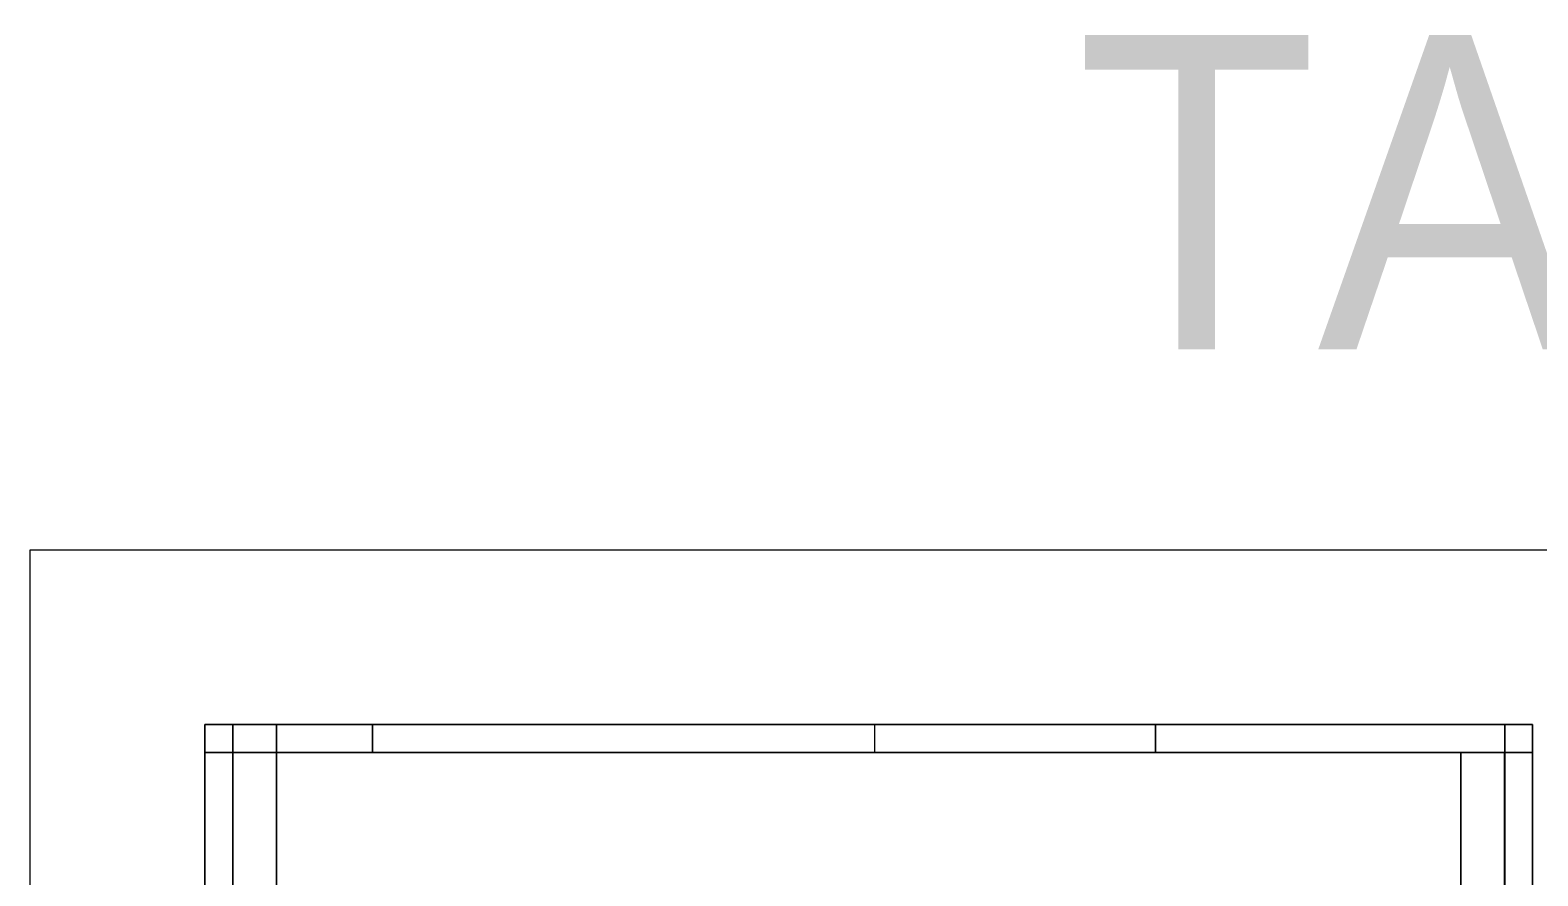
# Model space of a CAD drawing. Header units: metres. Extents: x 31.9 to 125.9, y -29 to 44.
# Drawn here: x 53.376 to 54.24, y -18.911 to -18.426 of the extents above; entities that cross this region are included whole.
import ezdxf

# ---------------------------------------------------------------- set-up
doc = ezdxf.new("R2010")
doc.units = ezdxf.units.M
for name, color, linetype, lineweight in [('A-FLOR', 7, 'Continuous', 9), ('G-ANNO-TEXT', 7, 'Continuous', 9), ('M-EQPM', 7, 'Continuous', 18)]:
    doc.layers.add(name, color=color, linetype=linetype, lineweight=lineweight)
doc.styles.add('SansSerif', font='SANSS__.TTF', dxfattribs={"width": 0.9, "height": 0.18})
pattern_1 = [(270, (19.284, 53.84), (0.3, 2e-17), []), (0, (19.284, 53.84), (0, 0.3), [])]

# ---------------------------------------------------------------- blocks, each defined once
blk = doc.blocks.new('HVAC_Outdoor_Units_Sgl_PUHY_Mitsubishi - PUHY-P72THMU-A-2054941-NIVEL 09')
at = {"layer": 'M-EQPM', "lineweight": 9, "true_color": 0xffffff}
h = blk.add_hatch(dxfattribs=at)
h.set_pattern_fill('FP_3', style=0, pattern_type=2)
h.set_pattern_definition(pattern_1)
h.paths.add_polyline_path([(-0.44438, 0.3636), (-0.44438, 0.3476), (0.46037, 0.3476), (0.46037, 0.3636), (-0.24138, 0.3636)])
h = blk.add_hatch(dxfattribs=at)
h.set_pattern_fill('FP_3', style=0, pattern_type=2)
h.set_pattern_definition(pattern_1)
h.paths.add_polyline_path([(0.44437, -0.18082), (0.46037, -0.18082), (0.46037, 0.2676), (0.44437, 0.2676), (0.44437, 0.23543)])
at = {"layer": 'M-EQPM', "color": 1, "true_color": 0xff0000}
for p, q in [((0.46037, 0.3636), (-0.44438, 0.3636)), ((-0.44438, 0.3636), (0.46037, 0.3636)), ((0.46037, 0.3636), (-0.44438, 0.3636)), ((-0.44438, 0.3636), (0.46037, 0.3636)), ((0.46037, 0.3636), (-0.44438, 0.3636)), ((-0.44438, 0.3636), (0.46037, 0.3636)), ((-0.44438, 0.3636), (0.46037, 0.3636)), ((-0.44438, 0.3636), (0.46037, 0.3636)), ((0.44437, 0.2676), (0.44437, 0.3636)), ((0.44437, 0.3636), (0.44437, 0.2676)), ((0.44437, 0.3636), (0.46037, 0.3636)), ((0.44437, 0.3636), (0.46037, 0.3636)), ((0.46037, 0.3636), (0.46037, 0.3226)), ((0.46037, 0.3636), (0.46037, 0.3476)), ((0.46037, 0.2676), (0.46037, 0.3636)), ((0.46037, 0.3636), (0.46037, 0.2676)), ((0.46037, 0.3476), (0.46037, 0.3636)), ((0.46037, 0.3636), (0.46037, 0.3476)), ((0.46037, 0.3476), (0.46037, 0.3636)), ((0.46037, 0.3636), (0.46037, 0.3476)), ((0.46037, 0.3476), (0.46037, 0.3636)), ((0.46037, 0.3636), (0.46037, 0.3476)), ((-0.44438, 0.3476), (0.46037, 0.3476)), ((0.46037, 0.3476), (-0.44438, 0.3476)), ((-0.44438, 0.3476), (0.46037, 0.3476)), ((0.46037, 0.3476), (-0.44438, 0.3476)), ((-0.44438, 0.3476), (0.46037, 0.3476)), ((0.46037, 0.3476), (-0.44438, 0.3476)), ((-0.44438, 0.3476), (0.46037, 0.3476)), ((0.46037, 0.3476), (-0.44438, 0.3476)), ((0.44437, 0.3476), (-0.44438, 0.3476)), ((-0.44438, 0.3476), (0.44437, 0.3476)), ((0.44437, -0.38082), (0.44437, 0.3476)), ((0.44437, 0.3476), (0.44437, -0.38082)), ((0.46037, 0.3226), (0.46037, 0.3476)), ((0.46037, 0.3226), (-0.44438, 0.3226)), ((-0.44438, 0.3226), (0.46037, 0.3226)), ((0.46037, 0.2676), (0.44437, 0.2676)), ((0.44437, 0.2676), (0.46037, 0.2676)), ((0.44437, -0.18082), (0.44437, 0.2676)), ((0.44437, 0.2676), (0.44437, -0.18082)), ((0.44437, 0.2676), (0.46037, 0.2676)), ((0.44437, 0.2676), (0.46037, 0.2676)), ((0.44437, -0.18082), (0.44437, 0.2676)), ((0.44437, 0.2676), (0.44437, -0.18082)), ((0.44437, 0.2676), (0.46037, 0.2676)), ((0.44437, 0.2676), (0.46037, 0.2676)), ((0.46037, -0.18082), (0.46037, 0.2676)), ((0.46037, 0.2676), (0.46037, -0.18082)), ((0.46037, -0.18082), (0.46037, 0.2676)), ((0.46037, 0.2676), (0.46037, -0.18082)), ((0.44437, -0.39682), (0.44437, -0.18082)), ((0.44437, -0.18082), (0.44437, -0.39682)), ((0.44437, -0.18082), (0.46037, -0.18082)), ((0.44437, -0.18082), (0.46037, -0.18082)), ((0.46037, -0.18082), (0.44437, -0.18082)), ((0.44437, -0.18082), (0.46037, -0.18082)), ((0.46037, -0.18082), (0.44437, -0.18082)), ((0.44437, -0.18082), (0.46037, -0.18082)), ((0.46037, -0.39682), (0.46037, -0.18082)), ((0.46037, -0.18082), (0.46037, -0.39682)), ((0.44437, -0.35561), (-0.44438, -0.35561)), ((-0.44438, -0.35561), (0.44437, -0.35561)), ((0.44437, -0.38061), (0.44437, -0.35561)), ((0.44437, -0.35561), (0.44437, -0.38061)), ((0.44437, -0.38061), (-0.44438, -0.38061)), ((-0.44438, -0.38061), (0.44437, -0.38061)), ((0.44437, -0.38082), (-0.44438, -0.38082)), ((-0.44438, -0.38082), (0.44437, -0.38082)), ((0.44437, -0.38082), (-0.44438, -0.38082)), ((-0.44438, -0.38082), (0.44437, -0.38082)), ((0.44437, -0.38082), (-0.44438, -0.38082)), ((-0.44438, -0.38082), (0.44437, -0.38082)), ((0.46037, -0.38082), (-0.44438, -0.38082)), ((-0.44438, -0.38082), (0.46037, -0.38082)), ((-0.44438, -0.38082), (0.44437, -0.38082)), ((0.44437, -0.38082), (-0.44438, -0.38082)), ((0.44437, -0.39682), (0.44437, -0.38082)), ((0.44437, -0.38082), (0.44437, -0.39682)), ((0.44437, -0.39682), (0.44437, -0.38082)), ((0.44437, -0.38082), (0.44437, -0.39682)), ((0.44437, -0.39682), (0.44437, -0.38082)), ((0.44437, -0.38082), (0.44437, -0.39682)), ((0.46037, -0.38082), (0.46037, -0.39682)), ((0.46037, -0.39682), (0.46037, -0.38082)), ((-0.44438, -0.39682), (0.44437, -0.39682)), ((0.44437, -0.39682), (-0.44438, -0.39682)), ((-0.44438, -0.39682), (0.44437, -0.39682)), ((0.44437, -0.39682), (-0.44438, -0.39682)), ((-0.44438, -0.39682), (0.44437, -0.39682)), ((0.44437, -0.39682), (-0.44438, -0.39682)), ((-0.44438, -0.39682), (0.46037, -0.39682)), ((-0.44438, -0.39682), (0.46037, -0.39682)), ((0.46037, -0.39682), (0.44437, -0.39682)), ((0.44437, -0.39682), (0.46037, -0.39682))]:
    blk.add_line(p, q, dxfattribs=at)

msp = doc.modelspace()

# ---------------------------------------------------------------- linework, layer by layer
at = {"layer": 'A-FLOR', "color": 253, "true_color": 0xaaaaaa}
for p, q in [((53.37643, -19.84476), (53.37643, -18.72401)), ((53.37643, -18.72401), (54.33684, -18.72401))]:
    msp.add_line(p, q, dxfattribs=at)

# ---------------------------------------------------------------- block references
at = {"layer": 'M-EQPM', "color": 1, "true_color": 0xff0000, "rotation": 89.9999999999998}
msp.add_blockref('HVAC_Outdoor_Units_Sgl_PUHY_Mitsubishi - PUHY-P72THMU-A-2054941-NIVEL 09', (53.84003, -19.28439), dxfattribs=at)

# ---------------------------------------------------------------- texts
at = {"layer": 'G-ANNO-TEXT', "insert": (53.97545, -18.42909), "char_height": 0.18, "width": 0.9163288, "attachment_point": 1, "style": 'SansSerif'}
msp.add_mtext('TAA-01', dxfattribs=at)

doc.saveas('drawing.dxf')
